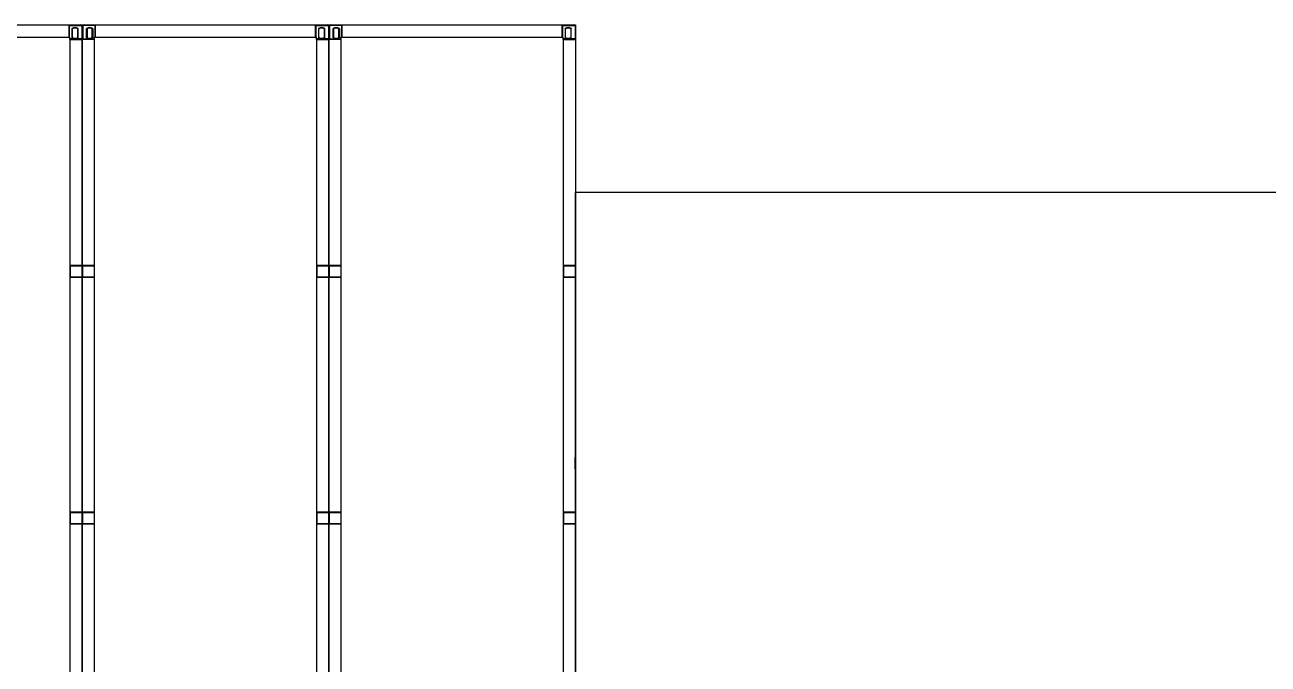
# Model space of a CAD drawing. Header units: millimetres. Extents: x 63700 to 182600, y -289551 to -205451.
# Drawn here: x 178562 to 179318, y -251599 to -251211 of the extents above; entities that cross this region are included whole.
import ezdxf

# ---------------------------------------------------------------- set-up
doc = ezdxf.new("R2010")
doc.units = ezdxf.units.MM
doc.header["$LTSCALE"] = 50

# ---------------------------------------------------------------- blocks, each defined once
blk = doc.blocks.new('KEY PLAN_NEW')
at = {"color": 253, "linetype": 'Continuous'}
for p, q in [((-1107.1, -1134.94), (-1107.1, -1131.94)), ((-1107.1, -1132.06), (-1106.98, -1132.06)), ((-1106.98, -1131.94), (-1106.98, -1132.06)), ((-1106.98, -1134.94), (-1106.98, -1132.06)), ((-1106.98, -1132.06), (-1104.27, -1132.06)), ((-1106.4, -1132.84), (-1106.4, -1135.1)), ((-1106.28, -1135.04), (-1106.28, -1132.91)), ((-1105.01, -1132.91), (-1105.01, -1135.04)), ((-1104.89, -1135.1), (-1104.89, -1132.84)), ((-1104.27, -1132.06), (-1104.27, -1131.94)), ((-1103.98, -1132.06), (-1103.98, -1132.06)), ((-1103.98, -1132.06), (-1103.98, -1132.06)), ((-1103.98, -1132.35), (-1103.86, -1132.35)), ((-1103.98, -1132.35), (-1103.98, -1135.38)), ((-1103.74, -1132.35), (-1103.86, -1132.35)), ((-1103.74, -1132.06), (-1103.74, -1132.06)), ((-1103.74, -1132.06), (-1103.74, -1132.06)), ((-1103.74, -1132.35), (-1103.74, -1135.38)), ((-1103.45, -1132.06), (-1103.45, -1131.94)), ((-1100.74, -1132.06), (-1103.45, -1132.06)), ((-1102.84, -1135.1), (-1102.84, -1132.84)), ((-1102.72, -1132.91), (-1102.72, -1135.04)), ((-1101.45, -1135.04), (-1101.45, -1132.91)), ((-1101.33, -1132.84), (-1101.33, -1135.1)), ((-1100.74, -1131.94), (-1100.74, -1132.06)), ((-1100.62, -1132.06), (-1100.74, -1132.06)), ((-1100.74, -1134.94), (-1100.74, -1132.06)), ((-1100.62, -1134.94), (-1100.62, -1131.94)), ((-1047.1, -1134.94), (-1047.1, -1131.94)), ((-1047.1, -1132.06), (-1046.98, -1132.06)), ((-1046.98, -1131.94), (-1046.98, -1132.06)), ((-1046.98, -1134.94), (-1046.98, -1132.06)), ((-1046.98, -1132.06), (-1044.27, -1132.06)), ((-1046.4, -1132.84), (-1046.4, -1135.1)), ((-1046.28, -1135.04), (-1046.28, -1132.91)), ((-1045.01, -1132.91), (-1045.01, -1135.04)), ((-1044.89, -1135.1), (-1044.89, -1132.84)), ((-1044.27, -1132.06), (-1044.27, -1131.94)), ((-1043.98, -1132.06), (-1043.98, -1132.06)), ((-1043.98, -1132.06), (-1043.98, -1132.06)), ((-1043.98, -1132.35), (-1043.86, -1132.35)), ((-1043.98, -1132.35), (-1043.98, -1135.38)), ((-1043.74, -1132.35), (-1043.86, -1132.35)), ((-1043.74, -1132.06), (-1043.74, -1132.06)), ((-1043.74, -1132.06), (-1043.74, -1132.06)), ((-1043.74, -1132.35), (-1043.74, -1135.38)), ((-1043.45, -1132.06), (-1043.45, -1131.94)), ((-1040.74, -1132.06), (-1043.45, -1132.06)), ((-1042.84, -1135.1), (-1042.84, -1132.84)), ((-1042.72, -1132.91), (-1042.72, -1135.04)), ((-1041.45, -1135.04), (-1041.45, -1132.91)), ((-1041.33, -1132.84), (-1041.33, -1135.1)), ((-1040.74, -1131.94), (-1040.74, -1132.06)), ((-1040.62, -1132.06), (-1040.74, -1132.06)), ((-1040.74, -1134.94), (-1040.74, -1132.06)), ((-1040.62, -1134.94), (-1040.62, -1131.94)), ((-987.1, -1134.94), (-987.1, -1131.94)), ((-987.1, -1132.06), (-986.98, -1132.06)), ((-986.98, -1131.94), (-986.98, -1132.06)), ((-986.98, -1134.94), (-986.98, -1132.06)), ((-986.98, -1132.06), (-984.27, -1132.06)), ((-986.4, -1132.84), (-986.4, -1135.1)), ((-986.28, -1135.04), (-986.28, -1132.91)), ((-985.01, -1132.91), (-985.01, -1135.04)), ((-984.89, -1135.1), (-984.89, -1132.84)), ((-984.27, -1132.06), (-984.27, -1131.94)), ((-983.98, -1132.06), (-983.98, -1132.06)), ((-983.98, -1132.06), (-983.98, -1132.06)), ((-983.98, -1132.35), (-983.86, -1132.35)), ((-983.98, -1132.35), (-983.98, -1135.38)), ((-1103.98, -1135.38), (-1106.86, -1135.38)), ((-1106.86, -1135.5), (-1103.86, -1135.5)), ((-1103.98, -1135.5), (-1103.98, -1135.38)), ((-1103.98, -1135.38), (-1103.86, -1135.38)), ((-1103.74, -1135.38), (-1103.86, -1135.38)), ((-1100.86, -1135.5), (-1103.86, -1135.5)), ((-1103.74, -1135.5), (-1103.74, -1135.38)), ((-1103.74, -1135.38), (-1100.86, -1135.38)), ((-1043.98, -1135.38), (-1046.86, -1135.38)), ((-1046.86, -1135.5), (-1043.86, -1135.5)), ((-1043.98, -1135.5), (-1043.98, -1135.38)), ((-1043.98, -1135.38), (-1043.86, -1135.38)), ((-1043.74, -1135.38), (-1043.86, -1135.38)), ((-1040.86, -1135.5), (-1043.86, -1135.5)), ((-1043.74, -1135.5), (-1043.74, -1135.38)), ((-1043.74, -1135.38), (-1040.86, -1135.38)), ((-983.98, -1135.38), (-986.86, -1135.38)), ((-986.86, -1135.5), (-983.86, -1135.5)), ((-983.98, -1135.5), (-983.98, -1135.38)), ((-983.98, -1135.38), (-983.86, -1135.38))]:
    blk.add_line(p, q, dxfattribs=at)
at = {"color": 253}
for p, q in [((-1160.62, -1134.94), (-1107.1, -1134.94)), ((-1107.1, -1134.94), (-1106.86, -1134.94)), ((-1106.86, -1135.5), (-1106.86, -1134.94)), ((-1106.86, -1135.5), (-1106.86, -1428.38)), ((-1100.62, -1134.94), (-1100.86, -1134.94)), ((-1100.86, -1135.5), (-1100.86, -1134.94)), ((-1100.86, -1428.38), (-1100.86, -1135.5)), ((-1100.62, -1134.94), (-1047.1, -1134.94)), ((-1047.1, -1134.94), (-1046.86, -1134.94)), ((-1046.86, -1135.5), (-1046.86, -1134.94)), ((-1046.86, -1135.5), (-1046.86, -1428.38)), ((-1040.62, -1134.94), (-1040.86, -1134.94)), ((-1040.86, -1135.5), (-1040.86, -1134.94)), ((-1040.86, -1428.38), (-1040.86, -1135.5)), ((-1040.62, -1134.94), (-987.1, -1134.94)), ((-987.1, -1134.94), (-986.86, -1134.94)), ((-986.86, -1135.5), (-986.86, -1134.94)), ((-986.86, -1135.5), (-986.86, -1428.38)), ((-703.74, -1172.74), (-983.86, -1172.74)), ((-983.86, -1371.94), (-983.86, -1172.74)), ((-1106.86, -1190.44), (-1106.86, -1193.44)), ((-1106.86, -1190.44), (-1103.86, -1190.44)), ((-1106.74, -1193.32), (-1106.74, -1190.56)), ((-1106.74, -1190.56), (-1103.98, -1190.56)), ((-1103.98, -1190.56), (-1103.98, -1193.32)), ((-1103.98, -1190.56), (-1103.98, -1193.32)), ((-1103.86, -1193.44), (-1103.86, -1190.44)), ((-1103.86, -1190.44), (-1103.86, -1193.44)), ((-1103.86, -1190.44), (-1100.86, -1190.44)), ((-1103.74, -1193.32), (-1103.74, -1190.56)), ((-1103.74, -1190.56), (-1100.98, -1190.56)), ((-1100.98, -1190.56), (-1100.98, -1193.32)), ((-1100.98, -1190.56), (-1100.98, -1193.32)), ((-1100.86, -1193.44), (-1100.86, -1190.44)), ((-1046.86, -1190.44), (-1046.86, -1193.44)), ((-1046.86, -1190.44), (-1043.86, -1190.44)), ((-1046.74, -1193.32), (-1046.74, -1190.56)), ((-1046.74, -1190.56), (-1043.98, -1190.56)), ((-1043.98, -1190.56), (-1043.98, -1193.32)), ((-1043.98, -1190.56), (-1043.98, -1193.32)), ((-1043.86, -1193.44), (-1043.86, -1190.44)), ((-1043.86, -1190.44), (-1043.86, -1193.44)), ((-1043.86, -1190.44), (-1040.86, -1190.44)), ((-1043.74, -1193.32), (-1043.74, -1190.56)), ((-1043.74, -1190.56), (-1040.98, -1190.56)), ((-1040.98, -1190.56), (-1040.98, -1193.32)), ((-1040.98, -1190.56), (-1040.98, -1193.32)), ((-1040.86, -1193.44), (-1040.86, -1190.44)), ((-986.86, -1190.44), (-986.86, -1193.44)), ((-986.86, -1190.44), (-983.86, -1190.44)), ((-986.74, -1193.32), (-986.74, -1190.56)), ((-986.74, -1190.56), (-983.98, -1190.56)), ((-983.98, -1190.56), (-983.98, -1193.32)), ((-983.98, -1190.56), (-983.98, -1193.32)), ((-983.86, -1193.44), (-983.86, -1190.44)), ((-1103.86, -1193.44), (-1106.86, -1193.44)), ((-1103.98, -1193.32), (-1106.74, -1193.32)), ((-1100.86, -1193.44), (-1103.86, -1193.44)), ((-1100.98, -1193.32), (-1103.74, -1193.32)), ((-1043.86, -1193.44), (-1046.86, -1193.44)), ((-1043.98, -1193.32), (-1046.74, -1193.32)), ((-1040.86, -1193.44), (-1043.86, -1193.44)), ((-1040.98, -1193.32), (-1043.74, -1193.32)), ((-983.86, -1193.44), (-986.86, -1193.44)), ((-983.98, -1193.32), (-986.74, -1193.32)), ((-983.86, -1367.94), (-983.86, -1212.74)), ((-983.86, -1367.94), (-983.86, -1212.74)), ((-983.86, -1240.07), (-983.86, -1237.07)), ((-983.98, -1239.95), (-983.98, -1237.19)), ((-1106.86, -1250.44), (-1106.86, -1253.44)), ((-1106.86, -1250.44), (-1103.86, -1250.44)), ((-1106.74, -1253.32), (-1106.74, -1250.56)), ((-1106.74, -1250.56), (-1103.98, -1250.56)), ((-1103.98, -1250.56), (-1103.98, -1253.32)), ((-1103.98, -1250.56), (-1103.98, -1253.32)), ((-1103.86, -1253.44), (-1103.86, -1250.44)), ((-1103.86, -1250.44), (-1103.86, -1253.44)), ((-1103.86, -1250.44), (-1100.86, -1250.44)), ((-1103.74, -1253.32), (-1103.74, -1250.56)), ((-1103.74, -1250.56), (-1100.98, -1250.56)), ((-1100.98, -1250.56), (-1100.98, -1253.32)), ((-1100.98, -1250.56), (-1100.98, -1253.32)), ((-1100.86, -1253.44), (-1100.86, -1250.44)), ((-1046.86, -1250.44), (-1046.86, -1253.44)), ((-1046.86, -1250.44), (-1043.86, -1250.44)), ((-1046.74, -1253.32), (-1046.74, -1250.56)), ((-1046.74, -1250.56), (-1043.98, -1250.56)), ((-1043.98, -1250.56), (-1043.98, -1253.32)), ((-1043.98, -1250.56), (-1043.98, -1253.32)), ((-1043.86, -1253.44), (-1043.86, -1250.44)), ((-1043.86, -1250.44), (-1043.86, -1253.44)), ((-1043.86, -1250.44), (-1040.86, -1250.44)), ((-1043.74, -1253.32), (-1043.74, -1250.56)), ((-1043.74, -1250.56), (-1040.98, -1250.56)), ((-1040.98, -1250.56), (-1040.98, -1253.32)), ((-1040.98, -1250.56), (-1040.98, -1253.32)), ((-1040.86, -1253.44), (-1040.86, -1250.44)), ((-986.86, -1250.44), (-986.86, -1253.44)), ((-986.86, -1250.44), (-983.86, -1250.44)), ((-986.74, -1253.32), (-986.74, -1250.56)), ((-986.74, -1250.56), (-983.98, -1250.56)), ((-983.98, -1250.56), (-983.98, -1253.32)), ((-983.98, -1250.56), (-983.98, -1253.32)), ((-983.86, -1253.44), (-983.86, -1250.44)), ((-1103.86, -1253.44), (-1106.86, -1253.44)), ((-1103.98, -1253.32), (-1106.74, -1253.32)), ((-1100.86, -1253.44), (-1103.86, -1253.44)), ((-1100.98, -1253.32), (-1103.74, -1253.32)), ((-1043.86, -1253.44), (-1046.86, -1253.44)), ((-1043.98, -1253.32), (-1046.74, -1253.32)), ((-1040.86, -1253.44), (-1043.86, -1253.44)), ((-1040.98, -1253.32), (-1043.74, -1253.32)), ((-983.86, -1253.44), (-986.86, -1253.44)), ((-983.98, -1253.32), (-986.74, -1253.32))]:
    blk.add_line(p, q, dxfattribs=at)
for points in [[(-1163.86, -1131.94), (-1103.86, -1131.94), (-1103.86, -1431.94), (-1163.86, -1431.94)], [(-1103.86, -1131.94), (-1043.86, -1131.94), (-1043.86, -1431.94), (-1103.86, -1431.94)], [(-1043.86, -1131.94), (-983.86, -1131.94), (-983.86, -1431.94), (-1043.86, -1431.94)]]:
    blk.add_lwpolyline(points, close=True, dxfattribs=at)
at = {"color": 253, "linetype": 'Continuous'}
for centre, radius, start, end in [((-1106.98, -1132.06), 0.12, 90, 180), ((-1105.64, -1133.97), 1.36, 56.2792, 123.7208), ((-1105.64, -1133.97), 1.24, 59.1964, 120.8036), ((-1104.27, -1132.35), 0.41, 0, 90), ((-1104.27, -1132.35), 0.29, 0, 90), ((-1103.45, -1132.35), 0.41, 90, 180), ((-1103.45, -1132.35), 0.29, 90, 180), ((-1102.08, -1133.97), 1.36, 56.2792, 123.7208), ((-1102.08, -1133.97), 1.24, 59.1964, 120.8036), ((-1100.74, -1132.06), 0.12, 0, 90), ((-1046.98, -1132.06), 0.12, 90, 180), ((-1045.64, -1133.97), 1.36, 56.2792, 123.7208), ((-1045.64, -1133.97), 1.24, 59.1964, 120.8036), ((-1044.27, -1132.35), 0.41, 0, 90), ((-1044.27, -1132.35), 0.29, 0, 90), ((-1043.45, -1132.35), 0.41, 90, 180), ((-1043.45, -1132.35), 0.29, 90, 180), ((-1042.08, -1133.97), 1.36, 56.2792, 123.7208), ((-1042.08, -1133.97), 1.24, 59.1964, 120.8036), ((-1040.74, -1132.06), 0.12, 0, 90), ((-986.98, -1132.06), 0.12, 90, 180), ((-985.64, -1133.97), 1.36, 56.2792, 123.7208), ((-985.64, -1133.97), 1.24, 59.1964, 120.8036), ((-984.27, -1132.35), 0.41, 0, 90), ((-984.27, -1132.35), 0.29, 0, 90), ((-1105.64, -1133.97), 1.36, 236.2792, 303.7208), ((-1105.64, -1133.97), 1.24, 239.1964, 300.8036), ((-1103.98, -1135.38), 0.12, 270, 0), ((-1103.74, -1135.38), 0.12, 180, 270), ((-1102.08, -1133.97), 1.36, 236.2792, 303.7208), ((-1102.08, -1133.97), 1.24, 239.1964, 300.8036), ((-1045.64, -1133.97), 1.36, 236.2792, 303.7208), ((-1045.64, -1133.97), 1.24, 239.1964, 300.8036), ((-1043.98, -1135.38), 0.12, 270, 0), ((-1043.74, -1135.38), 0.12, 180, 270), ((-1042.08, -1133.97), 1.36, 236.2792, 303.7208), ((-1042.08, -1133.97), 1.24, 239.1964, 300.8036), ((-985.64, -1133.97), 1.36, 236.2792, 303.7208), ((-985.64, -1133.97), 1.24, 239.1964, 300.8036), ((-983.98, -1135.38), 0.12, 270, 0)]:
    blk.add_arc(centre, radius, start, end, dxfattribs=at)
for points, knots in [([(-1106.28, -1132.91), (-1106.28, -1132.91, 46), (-1106.28, -1132.91, 46), (-1106.28, -1132.91, 46), (-1106.28, -1132.91, 46), (-1106.28, -1132.91, 46), (-1106.28, -1132.91, 46), (-1106.28, -1132.91, 46), (-1106.28, -1132.91, 46), (-1106.28, -1132.91, 46), (-1106.28, -1132.9, 46), (-1106.29, -1132.9, 46), (-1106.29, -1132.9, 46), (-1106.29, -1132.9, 46), (-1106.29, -1132.9, 46), (-1106.29, -1132.9, 46), (-1106.3, -1132.9, 46), (-1106.3, -1132.9, 46), (-1106.3, -1132.9, 46), (-1106.3, -1132.9, 46), (-1106.3, -1132.89, 46), (-1106.3, -1132.89, 46), (-1106.31, -1132.89, 46), (-1106.31, -1132.89, 46), (-1106.32, -1132.89, 46), (-1106.32, -1132.89, 46), (-1106.32, -1132.88, 46), (-1106.32, -1132.88, 46), (-1106.32, -1132.88, 46), (-1106.32, -1132.88, 46), (-1106.33, -1132.88, 46), (-1106.33, -1132.88, 46), (-1106.34, -1132.88, 46), (-1106.34, -1132.87, 46), (-1106.35, -1132.87, 46), (-1106.35, -1132.87, 46), (-1106.35, -1132.87, 46), (-1106.35, -1132.87, 46), (-1106.36, -1132.86, 46), (-1106.36, -1132.86, 46), (-1106.36, -1132.86, 46), (-1106.36, -1132.86, 46), (-1106.37, -1132.86, 46), (-1106.37, -1132.86, 46), (-1106.38, -1132.85, 46), (-1106.38, -1132.85, 46), (-1106.39, -1132.85, 46), (-1106.39, -1132.85, 46), (-1106.39, -1132.84, 46), (-1106.39, -1132.84, 46), (-1106.39, -1132.84, 46), (-1106.4, -1132.84, 46), (-1106.4, -1132.84, 46), (-1106.4, -1132.84, 46)], [0, 0, 0, 0, 0.06206, 0.12459, 0.12459, 0.155854, 0.155854, 0.171487, 0.171487, 0.187119, 0.187119, 0.249648, 0.249648, 0.312178, 0.312178, 0.343442, 0.343442, 0.359075, 0.359075, 0.374707, 0.374707, 0.437236, 0.437236, 0.499766, 0.499766, 0.53103, 0.53103, 0.546663, 0.546663, 0.562295, 0.562295, 0.624824, 0.624824, 0.687353, 0.687353, 0.749883, 0.749883, 0.765515, 0.765515, 0.781147, 0.781147, 0.812412, 0.812412, 0.874941, 0.874941, 0.937471, 0.937471, 0.968735, 0.968735, 0.984368, 0.992184, 0.992184, 1, 1, 1, 1]), ([(-1104.89, -1132.84), (-1104.89, -1132.84, 46), (-1104.89, -1132.84, 46), (-1104.89, -1132.84, 46), (-1104.89, -1132.84, 46), (-1104.89, -1132.84, 46), (-1104.89, -1132.85, 46), (-1104.9, -1132.85, 46), (-1104.9, -1132.85, 46), (-1104.91, -1132.85, 46), (-1104.91, -1132.86, 46), (-1104.92, -1132.86, 46), (-1104.92, -1132.86, 46), (-1104.92, -1132.86, 46), (-1104.93, -1132.86, 46), (-1104.93, -1132.86, 46), (-1104.93, -1132.87, 46), (-1104.93, -1132.87, 46), (-1104.93, -1132.87, 46), (-1104.94, -1132.87, 46), (-1104.94, -1132.87, 46), (-1104.95, -1132.88, 46), (-1104.95, -1132.88, 46), (-1104.96, -1132.88, 46), (-1104.96, -1132.88, 46), (-1104.96, -1132.88, 46), (-1104.96, -1132.88, 46), (-1104.96, -1132.88, 46), (-1104.97, -1132.89, 46), (-1104.97, -1132.89, 46), (-1104.97, -1132.89, 46), (-1104.97, -1132.89, 46), (-1104.98, -1132.89, 46), (-1104.98, -1132.89, 46), (-1104.99, -1132.9, 46), (-1104.99, -1132.9, 46), (-1104.99, -1132.9, 46), (-1104.99, -1132.9, 46), (-1104.99, -1132.9, 46), (-1104.99, -1132.9, 46), (-1104.99, -1132.9, 46), (-1104.99, -1132.9, 46), (-1105, -1132.9, 46), (-1105, -1132.9, 46), (-1105, -1132.91, 46), (-1105, -1132.91, 46), (-1105, -1132.91, 46), (-1105, -1132.91, 46), (-1105, -1132.91, 46), (-1105, -1132.91, 46), (-1105.01, -1132.91, 46), (-1105.01, -1132.91, 46), (-1105.01, -1132.91, 46), (-1105.01, -1132.91, 46)], [0, 0, 0, 0, 0.00782, 0.00782, 0.015639, 0.031279, 0.031279, 0.062557, 0.062557, 0.125114, 0.125114, 0.187671, 0.187671, 0.21895, 0.21895, 0.234589, 0.234589, 0.250228, 0.250228, 0.312785, 0.312785, 0.375342, 0.375342, 0.437899, 0.437899, 0.453538, 0.453538, 0.469178, 0.469178, 0.500456, 0.500456, 0.563013, 0.563013, 0.62557, 0.62557, 0.641209, 0.641209, 0.656849, 0.656849, 0.688127, 0.688127, 0.750684, 0.750684, 0.813241, 0.813241, 0.828881, 0.828881, 0.84452, 0.84452, 0.875798, 0.875798, 0.938355, 1, 1, 1, 1]), ([(-1102.84, -1132.84), (-1102.84, -1132.84, 46), (-1102.84, -1132.84, 46), (-1102.83, -1132.84, 46), (-1102.83, -1132.84, 46), (-1102.83, -1132.84, 46), (-1102.83, -1132.85, 46), (-1102.83, -1132.85, 46), (-1102.82, -1132.85, 46), (-1102.82, -1132.85, 46), (-1102.81, -1132.86, 46), (-1102.81, -1132.86, 46), (-1102.8, -1132.86, 46), (-1102.8, -1132.86, 46), (-1102.8, -1132.86, 46), (-1102.8, -1132.86, 46), (-1102.79, -1132.87, 46), (-1102.79, -1132.87, 46), (-1102.79, -1132.87, 46), (-1102.79, -1132.87, 46), (-1102.78, -1132.87, 46), (-1102.78, -1132.88, 46), (-1102.77, -1132.88, 46), (-1102.77, -1132.88, 46), (-1102.76, -1132.88, 46), (-1102.76, -1132.88, 46), (-1102.76, -1132.88, 46), (-1102.76, -1132.88, 46), (-1102.76, -1132.89, 46), (-1102.76, -1132.89, 46), (-1102.75, -1132.89, 46), (-1102.75, -1132.89, 46), (-1102.74, -1132.89, 46), (-1102.74, -1132.89, 46), (-1102.74, -1132.9, 46), (-1102.74, -1132.9, 46), (-1102.74, -1132.9, 46), (-1102.74, -1132.9, 46), (-1102.73, -1132.9, 46), (-1102.73, -1132.9, 46), (-1102.73, -1132.9, 46), (-1102.73, -1132.9, 46), (-1102.73, -1132.9, 46), (-1102.72, -1132.9, 46), (-1102.72, -1132.91, 46), (-1102.72, -1132.91, 46), (-1102.72, -1132.91, 46), (-1102.72, -1132.91, 46), (-1102.72, -1132.91, 46), (-1102.72, -1132.91, 46), (-1102.72, -1132.91, 46), (-1102.72, -1132.91, 46), (-1102.72, -1132.91, 46), (-1102.72, -1132.91, 46)], [0, 0, 0, 0, 0.00782, 0.00782, 0.015639, 0.031279, 0.031279, 0.062557, 0.062557, 0.125114, 0.125114, 0.187671, 0.187671, 0.21895, 0.21895, 0.234589, 0.234589, 0.250228, 0.250228, 0.312785, 0.312785, 0.375342, 0.375342, 0.437899, 0.437899, 0.453538, 0.453538, 0.469178, 0.469178, 0.500456, 0.500456, 0.563013, 0.563013, 0.62557, 0.62557, 0.641209, 0.641209, 0.656849, 0.656849, 0.688127, 0.688127, 0.750684, 0.750684, 0.813241, 0.813241, 0.828881, 0.828881, 0.84452, 0.84452, 0.875798, 0.875798, 0.938355, 1, 1, 1, 1]), ([(-1101.45, -1132.91), (-1101.45, -1132.91, 46), (-1101.45, -1132.91, 46), (-1101.45, -1132.91, 46), (-1101.44, -1132.91, 46), (-1101.44, -1132.91, 46), (-1101.44, -1132.91, 46), (-1101.44, -1132.91, 46), (-1101.44, -1132.91, 46), (-1101.44, -1132.91, 46), (-1101.44, -1132.9, 46), (-1101.44, -1132.9, 46), (-1101.43, -1132.9, 46), (-1101.43, -1132.9, 46), (-1101.43, -1132.9, 46), (-1101.43, -1132.9, 46), (-1101.43, -1132.9, 46), (-1101.43, -1132.9, 46), (-1101.43, -1132.9, 46), (-1101.43, -1132.9, 46), (-1101.42, -1132.89, 46), (-1101.42, -1132.89, 46), (-1101.41, -1132.89, 46), (-1101.41, -1132.89, 46), (-1101.41, -1132.89, 46), (-1101.41, -1132.89, 46), (-1101.4, -1132.88, 46), (-1101.4, -1132.88, 46), (-1101.4, -1132.88, 46), (-1101.4, -1132.88, 46), (-1101.4, -1132.88, 46), (-1101.39, -1132.88, 46), (-1101.39, -1132.88, 46), (-1101.38, -1132.87, 46), (-1101.38, -1132.87, 46), (-1101.37, -1132.87, 46), (-1101.37, -1132.87, 46), (-1101.37, -1132.87, 46), (-1101.37, -1132.86, 46), (-1101.37, -1132.86, 46), (-1101.36, -1132.86, 46), (-1101.36, -1132.86, 46), (-1101.36, -1132.86, 46), (-1101.35, -1132.86, 46), (-1101.35, -1132.85, 46), (-1101.34, -1132.85, 46), (-1101.34, -1132.85, 46), (-1101.33, -1132.85, 46), (-1101.33, -1132.84, 46), (-1101.33, -1132.84, 46), (-1101.33, -1132.84, 46), (-1101.33, -1132.84, 46), (-1101.33, -1132.84, 46), (-1101.33, -1132.84, 46)], [0, 0, 0, 0, 0.06206, 0.12459, 0.12459, 0.155854, 0.155854, 0.171487, 0.171487, 0.187119, 0.187119, 0.249648, 0.249648, 0.312178, 0.312178, 0.343442, 0.343442, 0.359075, 0.359075, 0.374707, 0.374707, 0.437236, 0.437236, 0.499766, 0.499766, 0.53103, 0.53103, 0.546663, 0.546663, 0.562295, 0.562295, 0.624824, 0.624824, 0.687353, 0.687353, 0.749883, 0.749883, 0.765515, 0.765515, 0.781147, 0.781147, 0.812412, 0.812412, 0.874941, 0.874941, 0.937471, 0.937471, 0.968735, 0.968735, 0.984368, 0.992184, 0.992184, 1, 1, 1, 1]), ([(-1046.28, -1132.91), (-1046.28, -1132.91, 46), (-1046.28, -1132.91, 46), (-1046.28, -1132.91, 46), (-1046.28, -1132.91, 46), (-1046.28, -1132.91, 46), (-1046.28, -1132.91, 46), (-1046.28, -1132.91, 46), (-1046.28, -1132.91, 46), (-1046.28, -1132.91, 46), (-1046.28, -1132.9, 46), (-1046.29, -1132.9, 46), (-1046.29, -1132.9, 46), (-1046.29, -1132.9, 46), (-1046.29, -1132.9, 46), (-1046.29, -1132.9, 46), (-1046.3, -1132.9, 46), (-1046.3, -1132.9, 46), (-1046.3, -1132.9, 46), (-1046.3, -1132.9, 46), (-1046.3, -1132.89, 46), (-1046.3, -1132.89, 46), (-1046.31, -1132.89, 46), (-1046.31, -1132.89, 46), (-1046.32, -1132.89, 46), (-1046.32, -1132.89, 46), (-1046.32, -1132.88, 46), (-1046.32, -1132.88, 46), (-1046.32, -1132.88, 46), (-1046.32, -1132.88, 46), (-1046.33, -1132.88, 46), (-1046.33, -1132.88, 46), (-1046.34, -1132.88, 46), (-1046.34, -1132.87, 46), (-1046.35, -1132.87, 46), (-1046.35, -1132.87, 46), (-1046.35, -1132.87, 46), (-1046.35, -1132.87, 46), (-1046.36, -1132.86, 46), (-1046.36, -1132.86, 46), (-1046.36, -1132.86, 46), (-1046.36, -1132.86, 46), (-1046.37, -1132.86, 46), (-1046.37, -1132.86, 46), (-1046.38, -1132.85, 46), (-1046.38, -1132.85, 46), (-1046.39, -1132.85, 46), (-1046.39, -1132.85, 46), (-1046.39, -1132.84, 46), (-1046.39, -1132.84, 46), (-1046.39, -1132.84, 46), (-1046.4, -1132.84, 46), (-1046.4, -1132.84, 46), (-1046.4, -1132.84, 46)], [0, 0, 0, 0, 0.06206, 0.12459, 0.12459, 0.155854, 0.155854, 0.171487, 0.171487, 0.187119, 0.187119, 0.249648, 0.249648, 0.312178, 0.312178, 0.343442, 0.343442, 0.359075, 0.359075, 0.374707, 0.374707, 0.437236, 0.437236, 0.499766, 0.499766, 0.53103, 0.53103, 0.546663, 0.546663, 0.562295, 0.562295, 0.624824, 0.624824, 0.687353, 0.687353, 0.749883, 0.749883, 0.765515, 0.765515, 0.781147, 0.781147, 0.812412, 0.812412, 0.874941, 0.874941, 0.937471, 0.937471, 0.968735, 0.968735, 0.984368, 0.992184, 0.992184, 1, 1, 1, 1]), ([(-1044.89, -1132.84), (-1044.89, -1132.84, 46), (-1044.89, -1132.84, 46), (-1044.89, -1132.84, 46), (-1044.89, -1132.84, 46), (-1044.89, -1132.84, 46), (-1044.89, -1132.85, 46), (-1044.9, -1132.85, 46), (-1044.9, -1132.85, 46), (-1044.91, -1132.85, 46), (-1044.91, -1132.86, 46), (-1044.92, -1132.86, 46), (-1044.92, -1132.86, 46), (-1044.92, -1132.86, 46), (-1044.93, -1132.86, 46), (-1044.93, -1132.86, 46), (-1044.93, -1132.87, 46), (-1044.93, -1132.87, 46), (-1044.93, -1132.87, 46), (-1044.94, -1132.87, 46), (-1044.94, -1132.87, 46), (-1044.95, -1132.88, 46), (-1044.95, -1132.88, 46), (-1044.96, -1132.88, 46), (-1044.96, -1132.88, 46), (-1044.96, -1132.88, 46), (-1044.96, -1132.88, 46), (-1044.96, -1132.88, 46), (-1044.97, -1132.89, 46), (-1044.97, -1132.89, 46), (-1044.97, -1132.89, 46), (-1044.97, -1132.89, 46), (-1044.98, -1132.89, 46), (-1044.98, -1132.89, 46), (-1044.99, -1132.9, 46), (-1044.99, -1132.9, 46), (-1044.99, -1132.9, 46), (-1044.99, -1132.9, 46), (-1044.99, -1132.9, 46), (-1044.99, -1132.9, 46), (-1044.99, -1132.9, 46), (-1044.99, -1132.9, 46), (-1045, -1132.9, 46), (-1045, -1132.9, 46), (-1045, -1132.91, 46), (-1045, -1132.91, 46), (-1045, -1132.91, 46), (-1045, -1132.91, 46), (-1045, -1132.91, 46), (-1045, -1132.91, 46), (-1045.01, -1132.91, 46), (-1045.01, -1132.91, 46), (-1045.01, -1132.91, 46), (-1045.01, -1132.91, 46)], [0, 0, 0, 0, 0.00782, 0.00782, 0.015639, 0.031279, 0.031279, 0.062557, 0.062557, 0.125114, 0.125114, 0.187671, 0.187671, 0.21895, 0.21895, 0.234589, 0.234589, 0.250228, 0.250228, 0.312785, 0.312785, 0.375342, 0.375342, 0.437899, 0.437899, 0.453538, 0.453538, 0.469178, 0.469178, 0.500456, 0.500456, 0.563013, 0.563013, 0.62557, 0.62557, 0.641209, 0.641209, 0.656849, 0.656849, 0.688127, 0.688127, 0.750684, 0.750684, 0.813241, 0.813241, 0.828881, 0.828881, 0.84452, 0.84452, 0.875798, 0.875798, 0.938355, 1, 1, 1, 1]), ([(-1042.84, -1132.84), (-1042.84, -1132.84, 46), (-1042.84, -1132.84, 46), (-1042.83, -1132.84, 46), (-1042.83, -1132.84, 46), (-1042.83, -1132.84, 46), (-1042.83, -1132.85, 46), (-1042.83, -1132.85, 46), (-1042.82, -1132.85, 46), (-1042.82, -1132.85, 46), (-1042.81, -1132.86, 46), (-1042.81, -1132.86, 46), (-1042.8, -1132.86, 46), (-1042.8, -1132.86, 46), (-1042.8, -1132.86, 46), (-1042.8, -1132.86, 46), (-1042.79, -1132.87, 46), (-1042.79, -1132.87, 46), (-1042.79, -1132.87, 46), (-1042.79, -1132.87, 46), (-1042.78, -1132.87, 46), (-1042.78, -1132.88, 46), (-1042.77, -1132.88, 46), (-1042.77, -1132.88, 46), (-1042.76, -1132.88, 46), (-1042.76, -1132.88, 46), (-1042.76, -1132.88, 46), (-1042.76, -1132.88, 46), (-1042.76, -1132.89, 46), (-1042.76, -1132.89, 46), (-1042.75, -1132.89, 46), (-1042.75, -1132.89, 46), (-1042.74, -1132.89, 46), (-1042.74, -1132.89, 46), (-1042.74, -1132.9, 46), (-1042.74, -1132.9, 46), (-1042.74, -1132.9, 46), (-1042.74, -1132.9, 46), (-1042.73, -1132.9, 46), (-1042.73, -1132.9, 46), (-1042.73, -1132.9, 46), (-1042.73, -1132.9, 46), (-1042.73, -1132.9, 46), (-1042.72, -1132.9, 46), (-1042.72, -1132.91, 46), (-1042.72, -1132.91, 46), (-1042.72, -1132.91, 46), (-1042.72, -1132.91, 46), (-1042.72, -1132.91, 46), (-1042.72, -1132.91, 46), (-1042.72, -1132.91, 46), (-1042.72, -1132.91, 46), (-1042.72, -1132.91, 46), (-1042.72, -1132.91, 46)], [0, 0, 0, 0, 0.00782, 0.00782, 0.015639, 0.031279, 0.031279, 0.062557, 0.062557, 0.125114, 0.125114, 0.187671, 0.187671, 0.21895, 0.21895, 0.234589, 0.234589, 0.250228, 0.250228, 0.312785, 0.312785, 0.375342, 0.375342, 0.437899, 0.437899, 0.453538, 0.453538, 0.469178, 0.469178, 0.500456, 0.500456, 0.563013, 0.563013, 0.62557, 0.62557, 0.641209, 0.641209, 0.656849, 0.656849, 0.688127, 0.688127, 0.750684, 0.750684, 0.813241, 0.813241, 0.828881, 0.828881, 0.84452, 0.84452, 0.875798, 0.875798, 0.938355, 1, 1, 1, 1]), ([(-1041.45, -1132.91), (-1041.45, -1132.91, 46), (-1041.45, -1132.91, 46), (-1041.45, -1132.91, 46), (-1041.44, -1132.91, 46), (-1041.44, -1132.91, 46), (-1041.44, -1132.91, 46), (-1041.44, -1132.91, 46), (-1041.44, -1132.91, 46), (-1041.44, -1132.91, 46), (-1041.44, -1132.9, 46), (-1041.44, -1132.9, 46), (-1041.43, -1132.9, 46), (-1041.43, -1132.9, 46), (-1041.43, -1132.9, 46), (-1041.43, -1132.9, 46), (-1041.43, -1132.9, 46), (-1041.43, -1132.9, 46), (-1041.43, -1132.9, 46), (-1041.43, -1132.9, 46), (-1041.42, -1132.89, 46), (-1041.42, -1132.89, 46), (-1041.41, -1132.89, 46), (-1041.41, -1132.89, 46), (-1041.41, -1132.89, 46), (-1041.41, -1132.89, 46), (-1041.4, -1132.88, 46), (-1041.4, -1132.88, 46), (-1041.4, -1132.88, 46), (-1041.4, -1132.88, 46), (-1041.4, -1132.88, 46), (-1041.39, -1132.88, 46), (-1041.39, -1132.88, 46), (-1041.38, -1132.87, 46), (-1041.38, -1132.87, 46), (-1041.37, -1132.87, 46), (-1041.37, -1132.87, 46), (-1041.37, -1132.87, 46), (-1041.37, -1132.86, 46), (-1041.37, -1132.86, 46), (-1041.36, -1132.86, 46), (-1041.36, -1132.86, 46), (-1041.36, -1132.86, 46), (-1041.35, -1132.86, 46), (-1041.35, -1132.85, 46), (-1041.34, -1132.85, 46), (-1041.34, -1132.85, 46), (-1041.33, -1132.85, 46), (-1041.33, -1132.84, 46), (-1041.33, -1132.84, 46), (-1041.33, -1132.84, 46), (-1041.33, -1132.84, 46), (-1041.33, -1132.84, 46), (-1041.33, -1132.84, 46)], [0, 0, 0, 0, 0.06206, 0.12459, 0.12459, 0.155854, 0.155854, 0.171487, 0.171487, 0.187119, 0.187119, 0.249648, 0.249648, 0.312178, 0.312178, 0.343442, 0.343442, 0.359075, 0.359075, 0.374707, 0.374707, 0.437236, 0.437236, 0.499766, 0.499766, 0.53103, 0.53103, 0.546663, 0.546663, 0.562295, 0.562295, 0.624824, 0.624824, 0.687353, 0.687353, 0.749883, 0.749883, 0.765515, 0.765515, 0.781147, 0.781147, 0.812412, 0.812412, 0.874941, 0.874941, 0.937471, 0.937471, 0.968735, 0.968735, 0.984368, 0.992184, 0.992184, 1, 1, 1, 1]), ([(-986.28, -1132.91), (-986.28, -1132.91, 46), (-986.28, -1132.91, 46), (-986.28, -1132.91, 46), (-986.28, -1132.91, 46), (-986.28, -1132.91, 46), (-986.28, -1132.91, 46), (-986.28, -1132.91, 46), (-986.28, -1132.91, 46), (-986.28, -1132.91, 46), (-986.28, -1132.9, 46), (-986.29, -1132.9, 46), (-986.29, -1132.9, 46), (-986.29, -1132.9, 46), (-986.29, -1132.9, 46), (-986.29, -1132.9, 46), (-986.3, -1132.9, 46), (-986.3, -1132.9, 46), (-986.3, -1132.9, 46), (-986.3, -1132.9, 46), (-986.3, -1132.89, 46), (-986.3, -1132.89, 46), (-986.31, -1132.89, 46), (-986.31, -1132.89, 46), (-986.32, -1132.89, 46), (-986.32, -1132.89, 46), (-986.32, -1132.88, 46), (-986.32, -1132.88, 46), (-986.32, -1132.88, 46), (-986.32, -1132.88, 46), (-986.33, -1132.88, 46), (-986.33, -1132.88, 46), (-986.34, -1132.88, 46), (-986.34, -1132.87, 46), (-986.35, -1132.87, 46), (-986.35, -1132.87, 46), (-986.35, -1132.87, 46), (-986.35, -1132.87, 46), (-986.36, -1132.86, 46), (-986.36, -1132.86, 46), (-986.36, -1132.86, 46), (-986.36, -1132.86, 46), (-986.37, -1132.86, 46), (-986.37, -1132.86, 46), (-986.38, -1132.85, 46), (-986.38, -1132.85, 46), (-986.39, -1132.85, 46), (-986.39, -1132.85, 46), (-986.39, -1132.84, 46), (-986.39, -1132.84, 46), (-986.39, -1132.84, 46), (-986.4, -1132.84, 46), (-986.4, -1132.84, 46), (-986.4, -1132.84, 46)], [0, 0, 0, 0, 0.06206, 0.12459, 0.12459, 0.155854, 0.155854, 0.171487, 0.171487, 0.187119, 0.187119, 0.249648, 0.249648, 0.312178, 0.312178, 0.343442, 0.343442, 0.359075, 0.359075, 0.374707, 0.374707, 0.437236, 0.437236, 0.499766, 0.499766, 0.53103, 0.53103, 0.546663, 0.546663, 0.562295, 0.562295, 0.624824, 0.624824, 0.687353, 0.687353, 0.749883, 0.749883, 0.765515, 0.765515, 0.781147, 0.781147, 0.812412, 0.812412, 0.874941, 0.874941, 0.937471, 0.937471, 0.968735, 0.968735, 0.984368, 0.992184, 0.992184, 1, 1, 1, 1]), ([(-984.89, -1132.84), (-984.89, -1132.84, 46), (-984.89, -1132.84, 46), (-984.89, -1132.84, 46), (-984.89, -1132.84, 46), (-984.89, -1132.84, 46), (-984.89, -1132.85, 46), (-984.9, -1132.85, 46), (-984.9, -1132.85, 46), (-984.91, -1132.85, 46), (-984.91, -1132.86, 46), (-984.92, -1132.86, 46), (-984.92, -1132.86, 46), (-984.92, -1132.86, 46), (-984.93, -1132.86, 46), (-984.93, -1132.86, 46), (-984.93, -1132.87, 46), (-984.93, -1132.87, 46), (-984.93, -1132.87, 46), (-984.94, -1132.87, 46), (-984.94, -1132.87, 46), (-984.95, -1132.88, 46), (-984.95, -1132.88, 46), (-984.96, -1132.88, 46), (-984.96, -1132.88, 46), (-984.96, -1132.88, 46), (-984.96, -1132.88, 46), (-984.96, -1132.88, 46), (-984.97, -1132.89, 46), (-984.97, -1132.89, 46), (-984.97, -1132.89, 46), (-984.97, -1132.89, 46), (-984.98, -1132.89, 46), (-984.98, -1132.89, 46), (-984.99, -1132.9, 46), (-984.99, -1132.9, 46), (-984.99, -1132.9, 46), (-984.99, -1132.9, 46), (-984.99, -1132.9, 46), (-984.99, -1132.9, 46), (-984.99, -1132.9, 46), (-984.99, -1132.9, 46), (-985, -1132.9, 46), (-985, -1132.9, 46), (-985, -1132.91, 46), (-985, -1132.91, 46), (-985, -1132.91, 46), (-985, -1132.91, 46), (-985, -1132.91, 46), (-985, -1132.91, 46), (-985.01, -1132.91, 46), (-985.01, -1132.91, 46), (-985.01, -1132.91, 46), (-985.01, -1132.91, 46)], [0, 0, 0, 0, 0.00782, 0.00782, 0.015639, 0.031279, 0.031279, 0.062557, 0.062557, 0.125114, 0.125114, 0.187671, 0.187671, 0.21895, 0.21895, 0.234589, 0.234589, 0.250228, 0.250228, 0.312785, 0.312785, 0.375342, 0.375342, 0.437899, 0.437899, 0.453538, 0.453538, 0.469178, 0.469178, 0.500456, 0.500456, 0.563013, 0.563013, 0.62557, 0.62557, 0.641209, 0.641209, 0.656849, 0.656849, 0.688127, 0.688127, 0.750684, 0.750684, 0.813241, 0.813241, 0.828881, 0.828881, 0.84452, 0.84452, 0.875798, 0.875798, 0.938355, 1, 1, 1, 1]), ([(-1106.28, -1135.04), (-1106.28, -1135.04, 46), (-1106.28, -1135.04, 46), (-1106.28, -1135.04, 46), (-1106.28, -1135.04, 46), (-1106.28, -1135.04, 46), (-1106.28, -1135.04, 46), (-1106.28, -1135.04, 46), (-1106.28, -1135.04, 46), (-1106.28, -1135.04, 46), (-1106.28, -1135.04, 46), (-1106.29, -1135.04, 46), (-1106.29, -1135.05, 46), (-1106.29, -1135.05, 46), (-1106.29, -1135.05, 46), (-1106.29, -1135.05, 46), (-1106.3, -1135.05, 46), (-1106.3, -1135.05, 46), (-1106.3, -1135.05, 46), (-1106.3, -1135.05, 46), (-1106.3, -1135.05, 46), (-1106.3, -1135.05, 46), (-1106.31, -1135.06, 46), (-1106.31, -1135.06, 46), (-1106.32, -1135.06, 46), (-1106.32, -1135.06, 46), (-1106.32, -1135.06, 46), (-1106.32, -1135.06, 46), (-1106.32, -1135.06, 46), (-1106.32, -1135.06, 46), (-1106.33, -1135.07, 46), (-1106.33, -1135.07, 46), (-1106.34, -1135.07, 46), (-1106.34, -1135.07, 46), (-1106.35, -1135.08, 46), (-1106.35, -1135.08, 46), (-1106.35, -1135.08, 46), (-1106.35, -1135.08, 46), (-1106.36, -1135.08, 46), (-1106.36, -1135.08, 46), (-1106.36, -1135.09, 46), (-1106.36, -1135.09, 46), (-1106.37, -1135.09, 46), (-1106.37, -1135.09, 46), (-1106.38, -1135.09, 46), (-1106.38, -1135.1, 46), (-1106.39, -1135.1, 46), (-1106.39, -1135.1, 46), (-1106.39, -1135.1, 46), (-1106.39, -1135.1, 46), (-1106.39, -1135.1, 46), (-1106.4, -1135.1, 46), (-1106.4, -1135.1, 46), (-1106.4, -1135.1, 46)], [0, 0, 0, 0, 0.06206, 0.12459, 0.12459, 0.155854, 0.155854, 0.171487, 0.171487, 0.187119, 0.187119, 0.249648, 0.249648, 0.312178, 0.312178, 0.343442, 0.343442, 0.359075, 0.359075, 0.374707, 0.374707, 0.437236, 0.437236, 0.499766, 0.499766, 0.53103, 0.53103, 0.546663, 0.546663, 0.562295, 0.562295, 0.624824, 0.624824, 0.687353, 0.687353, 0.749883, 0.749883, 0.765515, 0.765515, 0.781147, 0.781147, 0.812412, 0.812412, 0.874941, 0.874941, 0.937471, 0.937471, 0.968735, 0.968735, 0.984368, 0.992184, 0.992184, 1, 1, 1, 1]), ([(-1104.89, -1135.1), (-1104.89, -1135.1, 46), (-1104.89, -1135.1, 46), (-1104.89, -1135.1, 46), (-1104.89, -1135.1, 46), (-1104.89, -1135.1, 46), (-1104.89, -1135.1, 46), (-1104.9, -1135.1, 46), (-1104.9, -1135.1, 46), (-1104.91, -1135.09, 46), (-1104.91, -1135.09, 46), (-1104.92, -1135.09, 46), (-1104.92, -1135.09, 46), (-1104.92, -1135.09, 46), (-1104.93, -1135.08, 46), (-1104.93, -1135.08, 46), (-1104.93, -1135.08, 46), (-1104.93, -1135.08, 46), (-1104.93, -1135.08, 46), (-1104.94, -1135.08, 46), (-1104.94, -1135.07, 46), (-1104.95, -1135.07, 46), (-1104.95, -1135.07, 46), (-1104.96, -1135.07, 46), (-1104.96, -1135.06, 46), (-1104.96, -1135.06, 46), (-1104.96, -1135.06, 46), (-1104.96, -1135.06, 46), (-1104.97, -1135.06, 46), (-1104.97, -1135.06, 46), (-1104.97, -1135.06, 46), (-1104.97, -1135.06, 46), (-1104.98, -1135.05, 46), (-1104.98, -1135.05, 46), (-1104.99, -1135.05, 46), (-1104.99, -1135.05, 46), (-1104.99, -1135.05, 46), (-1104.99, -1135.05, 46), (-1104.99, -1135.05, 46), (-1104.99, -1135.05, 46), (-1104.99, -1135.05, 46), (-1104.99, -1135.05, 46), (-1105, -1135.04, 46), (-1105, -1135.04, 46), (-1105, -1135.04, 46), (-1105, -1135.04, 46), (-1105, -1135.04, 46), (-1105, -1135.04, 46), (-1105, -1135.04, 46), (-1105, -1135.04, 46), (-1105.01, -1135.04, 46), (-1105.01, -1135.04, 46), (-1105.01, -1135.04, 46), (-1105.01, -1135.04, 46)], [0, 0, 0, 0, 0.00782, 0.00782, 0.015639, 0.031279, 0.031279, 0.062557, 0.062557, 0.125114, 0.125114, 0.187671, 0.187671, 0.21895, 0.21895, 0.234589, 0.234589, 0.250228, 0.250228, 0.312785, 0.312785, 0.375342, 0.375342, 0.437899, 0.437899, 0.453538, 0.453538, 0.469178, 0.469178, 0.500456, 0.500456, 0.563013, 0.563013, 0.62557, 0.62557, 0.641209, 0.641209, 0.656849, 0.656849, 0.688127, 0.688127, 0.750684, 0.750684, 0.813241, 0.813241, 0.828881, 0.828881, 0.84452, 0.84452, 0.875798, 0.875798, 0.938355, 1, 1, 1, 1]), ([(-1102.84, -1135.1), (-1102.84, -1135.1, 46), (-1102.84, -1135.1, 46), (-1102.83, -1135.1, 46), (-1102.83, -1135.1, 46), (-1102.83, -1135.1, 46), (-1102.83, -1135.1, 46), (-1102.83, -1135.1, 46), (-1102.82, -1135.1, 46), (-1102.82, -1135.09, 46), (-1102.81, -1135.09, 46), (-1102.81, -1135.09, 46), (-1102.8, -1135.09, 46), (-1102.8, -1135.09, 46), (-1102.8, -1135.08, 46), (-1102.8, -1135.08, 46), (-1102.79, -1135.08, 46), (-1102.79, -1135.08, 46), (-1102.79, -1135.08, 46), (-1102.79, -1135.08, 46), (-1102.78, -1135.07, 46), (-1102.78, -1135.07, 46), (-1102.77, -1135.07, 46), (-1102.77, -1135.07, 46), (-1102.76, -1135.06, 46), (-1102.76, -1135.06, 46), (-1102.76, -1135.06, 46), (-1102.76, -1135.06, 46), (-1102.76, -1135.06, 46), (-1102.76, -1135.06, 46), (-1102.75, -1135.06, 46), (-1102.75, -1135.06, 46), (-1102.74, -1135.05, 46), (-1102.74, -1135.05, 46), (-1102.74, -1135.05, 46), (-1102.74, -1135.05, 46), (-1102.74, -1135.05, 46), (-1102.74, -1135.05, 46), (-1102.73, -1135.05, 46), (-1102.73, -1135.05, 46), (-1102.73, -1135.05, 46), (-1102.73, -1135.05, 46), (-1102.73, -1135.04, 46), (-1102.72, -1135.04, 46), (-1102.72, -1135.04, 46), (-1102.72, -1135.04, 46), (-1102.72, -1135.04, 46), (-1102.72, -1135.04, 46), (-1102.72, -1135.04, 46), (-1102.72, -1135.04, 46), (-1102.72, -1135.04, 46), (-1102.72, -1135.04, 46), (-1102.72, -1135.04, 46), (-1102.72, -1135.04, 46)], [0, 0, 0, 0, 0.00782, 0.00782, 0.015639, 0.031279, 0.031279, 0.062557, 0.062557, 0.125114, 0.125114, 0.187671, 0.187671, 0.21895, 0.21895, 0.234589, 0.234589, 0.250228, 0.250228, 0.312785, 0.312785, 0.375342, 0.375342, 0.437899, 0.437899, 0.453538, 0.453538, 0.469178, 0.469178, 0.500456, 0.500456, 0.563013, 0.563013, 0.62557, 0.62557, 0.641209, 0.641209, 0.656849, 0.656849, 0.688127, 0.688127, 0.750684, 0.750684, 0.813241, 0.813241, 0.828881, 0.828881, 0.84452, 0.84452, 0.875798, 0.875798, 0.938355, 1, 1, 1, 1]), ([(-1101.45, -1135.04), (-1101.45, -1135.04, 46), (-1101.45, -1135.04, 46), (-1101.45, -1135.04, 46), (-1101.44, -1135.04, 46), (-1101.44, -1135.04, 46), (-1101.44, -1135.04, 46), (-1101.44, -1135.04, 46), (-1101.44, -1135.04, 46), (-1101.44, -1135.04, 46), (-1101.44, -1135.04, 46), (-1101.44, -1135.04, 46), (-1101.43, -1135.05, 46), (-1101.43, -1135.05, 46), (-1101.43, -1135.05, 46), (-1101.43, -1135.05, 46), (-1101.43, -1135.05, 46), (-1101.43, -1135.05, 46), (-1101.43, -1135.05, 46), (-1101.43, -1135.05, 46), (-1101.42, -1135.05, 46), (-1101.42, -1135.05, 46), (-1101.41, -1135.06, 46), (-1101.41, -1135.06, 46), (-1101.41, -1135.06, 46), (-1101.41, -1135.06, 46), (-1101.4, -1135.06, 46), (-1101.4, -1135.06, 46), (-1101.4, -1135.06, 46), (-1101.4, -1135.06, 46), (-1101.4, -1135.07, 46), (-1101.39, -1135.07, 46), (-1101.39, -1135.07, 46), (-1101.38, -1135.07, 46), (-1101.38, -1135.08, 46), (-1101.37, -1135.08, 46), (-1101.37, -1135.08, 46), (-1101.37, -1135.08, 46), (-1101.37, -1135.08, 46), (-1101.37, -1135.08, 46), (-1101.36, -1135.09, 46), (-1101.36, -1135.09, 46), (-1101.36, -1135.09, 46), (-1101.35, -1135.09, 46), (-1101.35, -1135.09, 46), (-1101.34, -1135.1, 46), (-1101.34, -1135.1, 46), (-1101.33, -1135.1, 46), (-1101.33, -1135.1, 46), (-1101.33, -1135.1, 46), (-1101.33, -1135.1, 46), (-1101.33, -1135.1, 46), (-1101.33, -1135.1, 46), (-1101.33, -1135.1, 46)], [0, 0, 0, 0, 0.06206, 0.12459, 0.12459, 0.155854, 0.155854, 0.171487, 0.171487, 0.187119, 0.187119, 0.249648, 0.249648, 0.312178, 0.312178, 0.343442, 0.343442, 0.359075, 0.359075, 0.374707, 0.374707, 0.437236, 0.437236, 0.499766, 0.499766, 0.53103, 0.53103, 0.546663, 0.546663, 0.562295, 0.562295, 0.624824, 0.624824, 0.687353, 0.687353, 0.749883, 0.749883, 0.765515, 0.765515, 0.781147, 0.781147, 0.812412, 0.812412, 0.874941, 0.874941, 0.937471, 0.937471, 0.968735, 0.968735, 0.984368, 0.992184, 0.992184, 1, 1, 1, 1]), ([(-1046.28, -1135.04), (-1046.28, -1135.04, 46), (-1046.28, -1135.04, 46), (-1046.28, -1135.04, 46), (-1046.28, -1135.04, 46), (-1046.28, -1135.04, 46), (-1046.28, -1135.04, 46), (-1046.28, -1135.04, 46), (-1046.28, -1135.04, 46), (-1046.28, -1135.04, 46), (-1046.28, -1135.04, 46), (-1046.29, -1135.04, 46), (-1046.29, -1135.05, 46), (-1046.29, -1135.05, 46), (-1046.29, -1135.05, 46), (-1046.29, -1135.05, 46), (-1046.3, -1135.05, 46), (-1046.3, -1135.05, 46), (-1046.3, -1135.05, 46), (-1046.3, -1135.05, 46), (-1046.3, -1135.05, 46), (-1046.3, -1135.05, 46), (-1046.31, -1135.06, 46), (-1046.31, -1135.06, 46), (-1046.32, -1135.06, 46), (-1046.32, -1135.06, 46), (-1046.32, -1135.06, 46), (-1046.32, -1135.06, 46), (-1046.32, -1135.06, 46), (-1046.32, -1135.06, 46), (-1046.33, -1135.07, 46), (-1046.33, -1135.07, 46), (-1046.34, -1135.07, 46), (-1046.34, -1135.07, 46), (-1046.35, -1135.08, 46), (-1046.35, -1135.08, 46), (-1046.35, -1135.08, 46), (-1046.35, -1135.08, 46), (-1046.36, -1135.08, 46), (-1046.36, -1135.08, 46), (-1046.36, -1135.09, 46), (-1046.36, -1135.09, 46), (-1046.37, -1135.09, 46), (-1046.37, -1135.09, 46), (-1046.38, -1135.09, 46), (-1046.38, -1135.1, 46), (-1046.39, -1135.1, 46), (-1046.39, -1135.1, 46), (-1046.39, -1135.1, 46), (-1046.39, -1135.1, 46), (-1046.39, -1135.1, 46), (-1046.4, -1135.1, 46), (-1046.4, -1135.1, 46), (-1046.4, -1135.1, 46)], [0, 0, 0, 0, 0.06206, 0.12459, 0.12459, 0.155854, 0.155854, 0.171487, 0.171487, 0.187119, 0.187119, 0.249648, 0.249648, 0.312178, 0.312178, 0.343442, 0.343442, 0.359075, 0.359075, 0.374707, 0.374707, 0.437236, 0.437236, 0.499766, 0.499766, 0.53103, 0.53103, 0.546663, 0.546663, 0.562295, 0.562295, 0.624824, 0.624824, 0.687353, 0.687353, 0.749883, 0.749883, 0.765515, 0.765515, 0.781147, 0.781147, 0.812412, 0.812412, 0.874941, 0.874941, 0.937471, 0.937471, 0.968735, 0.968735, 0.984368, 0.992184, 0.992184, 1, 1, 1, 1]), ([(-1044.89, -1135.1), (-1044.89, -1135.1, 46), (-1044.89, -1135.1, 46), (-1044.89, -1135.1, 46), (-1044.89, -1135.1, 46), (-1044.89, -1135.1, 46), (-1044.89, -1135.1, 46), (-1044.9, -1135.1, 46), (-1044.9, -1135.1, 46), (-1044.91, -1135.09, 46), (-1044.91, -1135.09, 46), (-1044.92, -1135.09, 46), (-1044.92, -1135.09, 46), (-1044.92, -1135.09, 46), (-1044.93, -1135.08, 46), (-1044.93, -1135.08, 46), (-1044.93, -1135.08, 46), (-1044.93, -1135.08, 46), (-1044.93, -1135.08, 46), (-1044.94, -1135.08, 46), (-1044.94, -1135.07, 46), (-1044.95, -1135.07, 46), (-1044.95, -1135.07, 46), (-1044.96, -1135.07, 46), (-1044.96, -1135.06, 46), (-1044.96, -1135.06, 46), (-1044.96, -1135.06, 46), (-1044.96, -1135.06, 46), (-1044.97, -1135.06, 46), (-1044.97, -1135.06, 46), (-1044.97, -1135.06, 46), (-1044.97, -1135.06, 46), (-1044.98, -1135.05, 46), (-1044.98, -1135.05, 46), (-1044.99, -1135.05, 46), (-1044.99, -1135.05, 46), (-1044.99, -1135.05, 46), (-1044.99, -1135.05, 46), (-1044.99, -1135.05, 46), (-1044.99, -1135.05, 46), (-1044.99, -1135.05, 46), (-1044.99, -1135.05, 46), (-1045, -1135.04, 46), (-1045, -1135.04, 46), (-1045, -1135.04, 46), (-1045, -1135.04, 46), (-1045, -1135.04, 46), (-1045, -1135.04, 46), (-1045, -1135.04, 46), (-1045, -1135.04, 46), (-1045.01, -1135.04, 46), (-1045.01, -1135.04, 46), (-1045.01, -1135.04, 46), (-1045.01, -1135.04, 46)], [0, 0, 0, 0, 0.00782, 0.00782, 0.015639, 0.031279, 0.031279, 0.062557, 0.062557, 0.125114, 0.125114, 0.187671, 0.187671, 0.21895, 0.21895, 0.234589, 0.234589, 0.250228, 0.250228, 0.312785, 0.312785, 0.375342, 0.375342, 0.437899, 0.437899, 0.453538, 0.453538, 0.469178, 0.469178, 0.500456, 0.500456, 0.563013, 0.563013, 0.62557, 0.62557, 0.641209, 0.641209, 0.656849, 0.656849, 0.688127, 0.688127, 0.750684, 0.750684, 0.813241, 0.813241, 0.828881, 0.828881, 0.84452, 0.84452, 0.875798, 0.875798, 0.938355, 1, 1, 1, 1]), ([(-1042.84, -1135.1), (-1042.84, -1135.1, 46), (-1042.84, -1135.1, 46), (-1042.83, -1135.1, 46), (-1042.83, -1135.1, 46), (-1042.83, -1135.1, 46), (-1042.83, -1135.1, 46), (-1042.83, -1135.1, 46), (-1042.82, -1135.1, 46), (-1042.82, -1135.09, 46), (-1042.81, -1135.09, 46), (-1042.81, -1135.09, 46), (-1042.8, -1135.09, 46), (-1042.8, -1135.09, 46), (-1042.8, -1135.08, 46), (-1042.8, -1135.08, 46), (-1042.79, -1135.08, 46), (-1042.79, -1135.08, 46), (-1042.79, -1135.08, 46), (-1042.79, -1135.08, 46), (-1042.78, -1135.07, 46), (-1042.78, -1135.07, 46), (-1042.77, -1135.07, 46), (-1042.77, -1135.07, 46), (-1042.76, -1135.06, 46), (-1042.76, -1135.06, 46), (-1042.76, -1135.06, 46), (-1042.76, -1135.06, 46), (-1042.76, -1135.06, 46), (-1042.76, -1135.06, 46), (-1042.75, -1135.06, 46), (-1042.75, -1135.06, 46), (-1042.74, -1135.05, 46), (-1042.74, -1135.05, 46), (-1042.74, -1135.05, 46), (-1042.74, -1135.05, 46), (-1042.74, -1135.05, 46), (-1042.74, -1135.05, 46), (-1042.73, -1135.05, 46), (-1042.73, -1135.05, 46), (-1042.73, -1135.05, 46), (-1042.73, -1135.05, 46), (-1042.73, -1135.04, 46), (-1042.72, -1135.04, 46), (-1042.72, -1135.04, 46), (-1042.72, -1135.04, 46), (-1042.72, -1135.04, 46), (-1042.72, -1135.04, 46), (-1042.72, -1135.04, 46), (-1042.72, -1135.04, 46), (-1042.72, -1135.04, 46), (-1042.72, -1135.04, 46), (-1042.72, -1135.04, 46), (-1042.72, -1135.04, 46)], [0, 0, 0, 0, 0.00782, 0.00782, 0.015639, 0.031279, 0.031279, 0.062557, 0.062557, 0.125114, 0.125114, 0.187671, 0.187671, 0.21895, 0.21895, 0.234589, 0.234589, 0.250228, 0.250228, 0.312785, 0.312785, 0.375342, 0.375342, 0.437899, 0.437899, 0.453538, 0.453538, 0.469178, 0.469178, 0.500456, 0.500456, 0.563013, 0.563013, 0.62557, 0.62557, 0.641209, 0.641209, 0.656849, 0.656849, 0.688127, 0.688127, 0.750684, 0.750684, 0.813241, 0.813241, 0.828881, 0.828881, 0.84452, 0.84452, 0.875798, 0.875798, 0.938355, 1, 1, 1, 1]), ([(-1041.45, -1135.04), (-1041.45, -1135.04, 46), (-1041.45, -1135.04, 46), (-1041.45, -1135.04, 46), (-1041.44, -1135.04, 46), (-1041.44, -1135.04, 46), (-1041.44, -1135.04, 46), (-1041.44, -1135.04, 46), (-1041.44, -1135.04, 46), (-1041.44, -1135.04, 46), (-1041.44, -1135.04, 46), (-1041.44, -1135.04, 46), (-1041.43, -1135.05, 46), (-1041.43, -1135.05, 46), (-1041.43, -1135.05, 46), (-1041.43, -1135.05, 46), (-1041.43, -1135.05, 46), (-1041.43, -1135.05, 46), (-1041.43, -1135.05, 46), (-1041.43, -1135.05, 46), (-1041.42, -1135.05, 46), (-1041.42, -1135.05, 46), (-1041.41, -1135.06, 46), (-1041.41, -1135.06, 46), (-1041.41, -1135.06, 46), (-1041.41, -1135.06, 46), (-1041.4, -1135.06, 46), (-1041.4, -1135.06, 46), (-1041.4, -1135.06, 46), (-1041.4, -1135.06, 46), (-1041.4, -1135.07, 46), (-1041.39, -1135.07, 46), (-1041.39, -1135.07, 46), (-1041.38, -1135.07, 46), (-1041.38, -1135.08, 46), (-1041.37, -1135.08, 46), (-1041.37, -1135.08, 46), (-1041.37, -1135.08, 46), (-1041.37, -1135.08, 46), (-1041.37, -1135.08, 46), (-1041.36, -1135.09, 46), (-1041.36, -1135.09, 46), (-1041.36, -1135.09, 46), (-1041.35, -1135.09, 46), (-1041.35, -1135.09, 46), (-1041.34, -1135.1, 46), (-1041.34, -1135.1, 46), (-1041.33, -1135.1, 46), (-1041.33, -1135.1, 46), (-1041.33, -1135.1, 46), (-1041.33, -1135.1, 46), (-1041.33, -1135.1, 46), (-1041.33, -1135.1, 46), (-1041.33, -1135.1, 46)], [0, 0, 0, 0, 0.06206, 0.12459, 0.12459, 0.155854, 0.155854, 0.171487, 0.171487, 0.187119, 0.187119, 0.249648, 0.249648, 0.312178, 0.312178, 0.343442, 0.343442, 0.359075, 0.359075, 0.374707, 0.374707, 0.437236, 0.437236, 0.499766, 0.499766, 0.53103, 0.53103, 0.546663, 0.546663, 0.562295, 0.562295, 0.624824, 0.624824, 0.687353, 0.687353, 0.749883, 0.749883, 0.765515, 0.765515, 0.781147, 0.781147, 0.812412, 0.812412, 0.874941, 0.874941, 0.937471, 0.937471, 0.968735, 0.968735, 0.984368, 0.992184, 0.992184, 1, 1, 1, 1]), ([(-986.28, -1135.04), (-986.28, -1135.04, 46), (-986.28, -1135.04, 46), (-986.28, -1135.04, 46), (-986.28, -1135.04, 46), (-986.28, -1135.04, 46), (-986.28, -1135.04, 46), (-986.28, -1135.04, 46), (-986.28, -1135.04, 46), (-986.28, -1135.04, 46), (-986.28, -1135.04, 46), (-986.29, -1135.04, 46), (-986.29, -1135.05, 46), (-986.29, -1135.05, 46), (-986.29, -1135.05, 46), (-986.29, -1135.05, 46), (-986.3, -1135.05, 46), (-986.3, -1135.05, 46), (-986.3, -1135.05, 46), (-986.3, -1135.05, 46), (-986.3, -1135.05, 46), (-986.3, -1135.05, 46), (-986.31, -1135.06, 46), (-986.31, -1135.06, 46), (-986.32, -1135.06, 46), (-986.32, -1135.06, 46), (-986.32, -1135.06, 46), (-986.32, -1135.06, 46), (-986.32, -1135.06, 46), (-986.32, -1135.06, 46), (-986.33, -1135.07, 46), (-986.33, -1135.07, 46), (-986.34, -1135.07, 46), (-986.34, -1135.07, 46), (-986.35, -1135.08, 46), (-986.35, -1135.08, 46), (-986.35, -1135.08, 46), (-986.35, -1135.08, 46), (-986.36, -1135.08, 46), (-986.36, -1135.08, 46), (-986.36, -1135.09, 46), (-986.36, -1135.09, 46), (-986.37, -1135.09, 46), (-986.37, -1135.09, 46), (-986.38, -1135.09, 46), (-986.38, -1135.1, 46), (-986.39, -1135.1, 46), (-986.39, -1135.1, 46), (-986.39, -1135.1, 46), (-986.39, -1135.1, 46), (-986.39, -1135.1, 46), (-986.4, -1135.1, 46), (-986.4, -1135.1, 46), (-986.4, -1135.1, 46)], [0, 0, 0, 0, 0.06206, 0.12459, 0.12459, 0.155854, 0.155854, 0.171487, 0.171487, 0.187119, 0.187119, 0.249648, 0.249648, 0.312178, 0.312178, 0.343442, 0.343442, 0.359075, 0.359075, 0.374707, 0.374707, 0.437236, 0.437236, 0.499766, 0.499766, 0.53103, 0.53103, 0.546663, 0.546663, 0.562295, 0.562295, 0.624824, 0.624824, 0.687353, 0.687353, 0.749883, 0.749883, 0.765515, 0.765515, 0.781147, 0.781147, 0.812412, 0.812412, 0.874941, 0.874941, 0.937471, 0.937471, 0.968735, 0.968735, 0.984368, 0.992184, 0.992184, 1, 1, 1, 1]), ([(-984.89, -1135.1), (-984.89, -1135.1, 46), (-984.89, -1135.1, 46), (-984.89, -1135.1, 46), (-984.89, -1135.1, 46), (-984.89, -1135.1, 46), (-984.89, -1135.1, 46), (-984.9, -1135.1, 46), (-984.9, -1135.1, 46), (-984.91, -1135.09, 46), (-984.91, -1135.09, 46), (-984.92, -1135.09, 46), (-984.92, -1135.09, 46), (-984.92, -1135.09, 46), (-984.93, -1135.08, 46), (-984.93, -1135.08, 46), (-984.93, -1135.08, 46), (-984.93, -1135.08, 46), (-984.93, -1135.08, 46), (-984.94, -1135.08, 46), (-984.94, -1135.07, 46), (-984.95, -1135.07, 46), (-984.95, -1135.07, 46), (-984.96, -1135.07, 46), (-984.96, -1135.06, 46), (-984.96, -1135.06, 46), (-984.96, -1135.06, 46), (-984.96, -1135.06, 46), (-984.97, -1135.06, 46), (-984.97, -1135.06, 46), (-984.97, -1135.06, 46), (-984.97, -1135.06, 46), (-984.98, -1135.05, 46), (-984.98, -1135.05, 46), (-984.99, -1135.05, 46), (-984.99, -1135.05, 46), (-984.99, -1135.05, 46), (-984.99, -1135.05, 46), (-984.99, -1135.05, 46), (-984.99, -1135.05, 46), (-984.99, -1135.05, 46), (-984.99, -1135.05, 46), (-985, -1135.04, 46), (-985, -1135.04, 46), (-985, -1135.04, 46), (-985, -1135.04, 46), (-985, -1135.04, 46), (-985, -1135.04, 46), (-985, -1135.04, 46), (-985, -1135.04, 46), (-985.01, -1135.04, 46), (-985.01, -1135.04, 46), (-985.01, -1135.04, 46), (-985.01, -1135.04, 46)], [0, 0, 0, 0, 0.00782, 0.00782, 0.015639, 0.031279, 0.031279, 0.062557, 0.062557, 0.125114, 0.125114, 0.187671, 0.187671, 0.21895, 0.21895, 0.234589, 0.234589, 0.250228, 0.250228, 0.312785, 0.312785, 0.375342, 0.375342, 0.437899, 0.437899, 0.453538, 0.453538, 0.469178, 0.469178, 0.500456, 0.500456, 0.563013, 0.563013, 0.62557, 0.62557, 0.641209, 0.641209, 0.656849, 0.656849, 0.688127, 0.688127, 0.750684, 0.750684, 0.813241, 0.813241, 0.828881, 0.828881, 0.84452, 0.84452, 0.875798, 0.875798, 0.938355, 1, 1, 1, 1])]:
    blk.add_open_spline(points, degree=3, knots=knots, dxfattribs=at)

msp = doc.modelspace()

# ---------------------------------------------------------------- block references
at = {"xscale": 2.5, "yscale": 2.5, "zscale": 2.5}
msp.add_blockref('KEY PLAN_NEW', (181356.2, -248380.66), dxfattribs=at)

doc.saveas('drawing.dxf')
